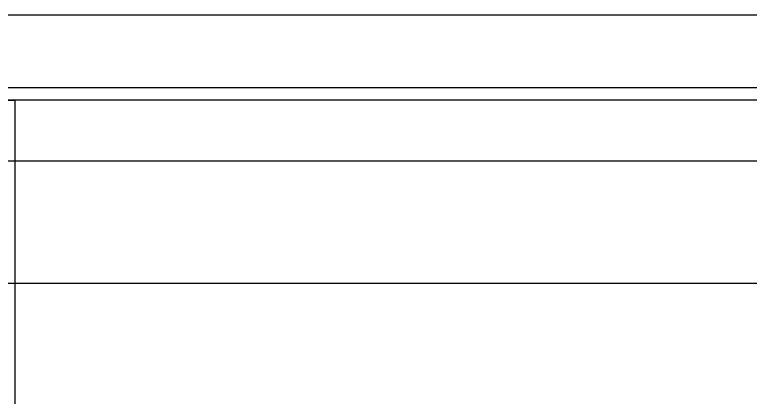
# Model space of a CAD drawing. Header units: inches. Extents: x 21 to 32698, y 13 to 3712.
# Drawn here: x 9465.72 to 9495.81, y 2584.93 to 2600.58 of the extents above; entities that cross this region are included whole.
import ezdxf

# ---------------------------------------------------------------- set-up
doc = ezdxf.new("R2010")
doc.units = ezdxf.units.IN
doc.header["$MEASUREMENT"] = 0
doc.set_wipeout_variables(frame=1)
for name, color, linetype, lineweight in [('Z_MİM_-KM-GLAZ', 8, 'Continuous', 25), ('Z_MİM_-KM-GLAZ-CURT', 8, 'Continuous', 25), ('Z_MİM_-KM-IZO-THERMAL', 8, 'Continuous', 25), ('Z_MİM_-KM-IZO-THERMAL-ROCKWOOL', 8, 'BATTING', 25), ('Z_MİM_-KM-PAINT', 8, 'Continuous', 25), ('Z_MİM_-KM-WALL-PLASTER', 8, 'Continuous', 25)]:
    doc.layers.add(name, color=color, linetype=linetype, lineweight=lineweight)
doc.linetypes.add('BATTING', pattern='A,0.00254,-2.54,[134,ltypeshp.shx,S=2.54,R=0,X=-2.54,Y=0],-5.08,[134,ltypeshp.shx,S=2.54,R=180,X=2.54,Y=0],-2.54', length=10.16254)

# ---------------------------------------------------------------- blocks, each defined once
blk = doc.blocks.new('*U77')
blk.add_wipeout([(160, -25), (160, 16.5), (0, 16.5), (0, -25)])
at = {"layer": 'Z_MİM_-KM-GLAZ-CURT'}
blk.add_lwpolyline([(0, 15), (0, 18.5), (160, 18.5), (160, 15)], dxfattribs=at)
at = {"layer": 'Z_MİM_-KM-WALL-PLASTER', "ltscale": 1.5}
blk.add_lwpolyline([(0.503, 15), (4.003, 15), (4.003, -8.634)], dxfattribs=at)

msp = doc.modelspace()

# ---------------------------------------------------------------- block references
at = {"layer": 'Z_MİM_-KM-GLAZ', "ltscale": 1.5}
msp.add_blockref('*U77', (9461.714, 2582.083), dxfattribs=at)

# ---------------------------------------------------------------- next in the draw order: linework, layer by layer
at = {"layer": 'Z_MİM_-KM-IZO-THERMAL'}
msp.add_lwpolyline([(11329.214, 1162.159), (11329.214, 969.583), (12844.215, 969.583), (12844.215, 2594.584), (9029.215, 2594.584), (9029.215, 1624.583), (9319.214, 1624.583), (9319.214, 969.583), (10654.214, 969.583), (10654.214, 1161.832)], dxfattribs=at)
at = {"layer": 'Z_MİM_-KM-IZO-THERMAL-ROCKWOOL', "ltscale": 0.45}
msp.add_lwpolyline([(11334.214, 1162.159), (11334.214, 974.583), (12839.215, 974.583), (12839.215, 2589.584), (9034.215, 2589.584), (9034.215, 1629.583), (9324.214, 1629.583), (9324.214, 974.583), (10649.214, 974.583), (10649.214, 1161.832)], dxfattribs=at)
at = {"layer": 'Z_MİM_-KM-PAINT'}
msp.add_lwpolyline([(11326.214, 1162.159), (11326.214, 966.583), (12847.215, 966.583), (12847.215, 2597.584), (9026.215, 2597.584), (9026.215, 1621.583), (9316.214, 1621.583), (9316.214, 966.583), (10657.214, 966.583), (10657.214, 1161.832)], dxfattribs=at)
at = {"layer": 'Z_MİM_-KM-WALL-PLASTER'}
msp.add_lwpolyline([(11326.714, 1162.159), (11326.714, 967.083), (12846.715, 967.083), (12846.715, 2597.084), (9026.715, 2597.084), (9026.715, 1622.083), (9316.714, 1622.083), (9316.714, 967.083), (10656.714, 967.083), (10656.714, 1161.832)], dxfattribs=at)

doc.saveas('drawing.dxf')
